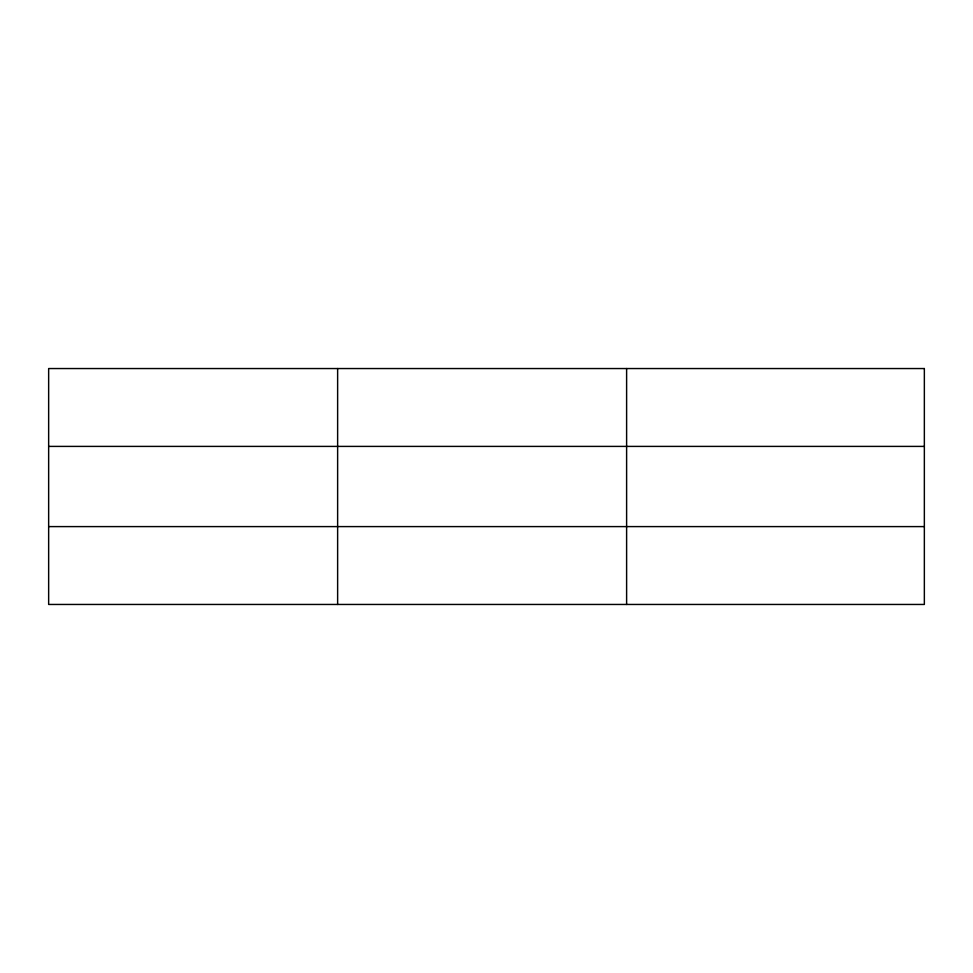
<?xml version="1.0" encoding="UTF-8"?>
<svg xmlns="http://www.w3.org/2000/svg" width="973" height="973" viewBox="0 0 973 973"><rect width="100%" height="100%" fill="white"/><g stroke="black" fill="none" stroke-linecap="round" stroke-linejoin="round"><path stroke-width="1.46" d="M337.631 368.548L337.631 604.452M626.612 368.548L626.612 604.452M48.65 446.4L924.35 446.4M48.65 526.6L924.35 526.6M924.35 368.548L924.35 604.452L48.65 604.452L48.65 368.548L924.35 368.548"/></g></svg>
